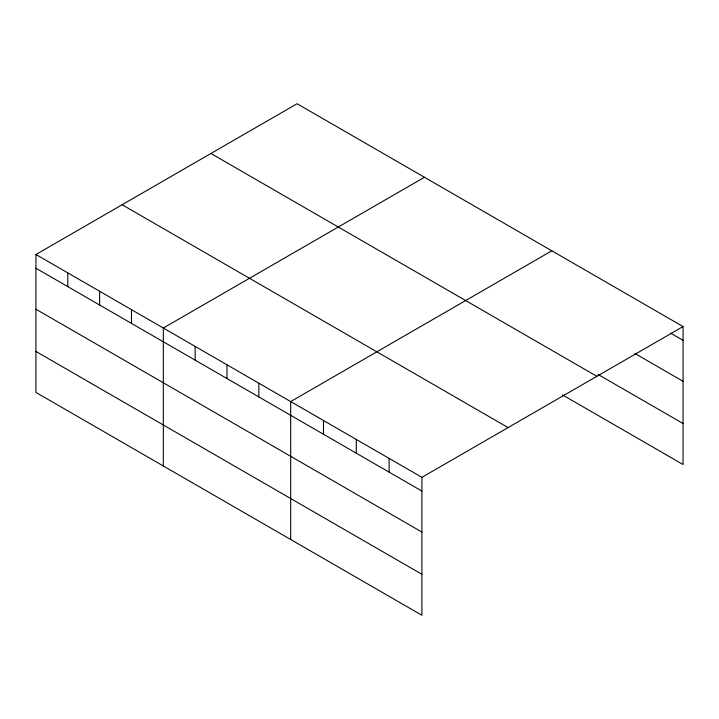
<?xml version="1.0" encoding="UTF-8"?>
<svg xmlns="http://www.w3.org/2000/svg" width="719" height="719" viewBox="0 0 719 719"><rect width="100%" height="100%" fill="white"/><g stroke="black" fill="none" stroke-linecap="round" stroke-linejoin="round"><path stroke-width="1.08" d="M35.95 254.499L421.909 477.335L421.909 615.266L35.95 392.439L35.95 254.499L297.091 103.734L683.05 326.561L683.05 464.501L562.438 394.866M424.462 177.269L163.321 328.035L163.321 465.975M551.824 250.796L290.683 401.57L290.683 539.502M421.909 477.335L683.05 326.561M670.503 333.068L683.05 340.312M634.805 353.433L683.05 381.295M598.136 374.491L683.05 423.518M210.919 153.489L596.878 376.316M122.122 204.744L508.081 427.58M35.95 268.241L421.909 491.077M35.95 309.233L421.909 532.06M35.95 351.456L421.909 574.283M389.105 458.389L389.105 472.14M356.3 439.453L356.3 453.195M323.487 420.507L323.487 434.258M258.84 383.182L258.84 396.933M226.997 364.803L226.997 378.545M195.155 346.414L195.155 360.165M131.478 309.646L131.478 323.397M99.635 291.267L99.635 305.009M67.793 272.887L67.793 286.629"/></g></svg>
